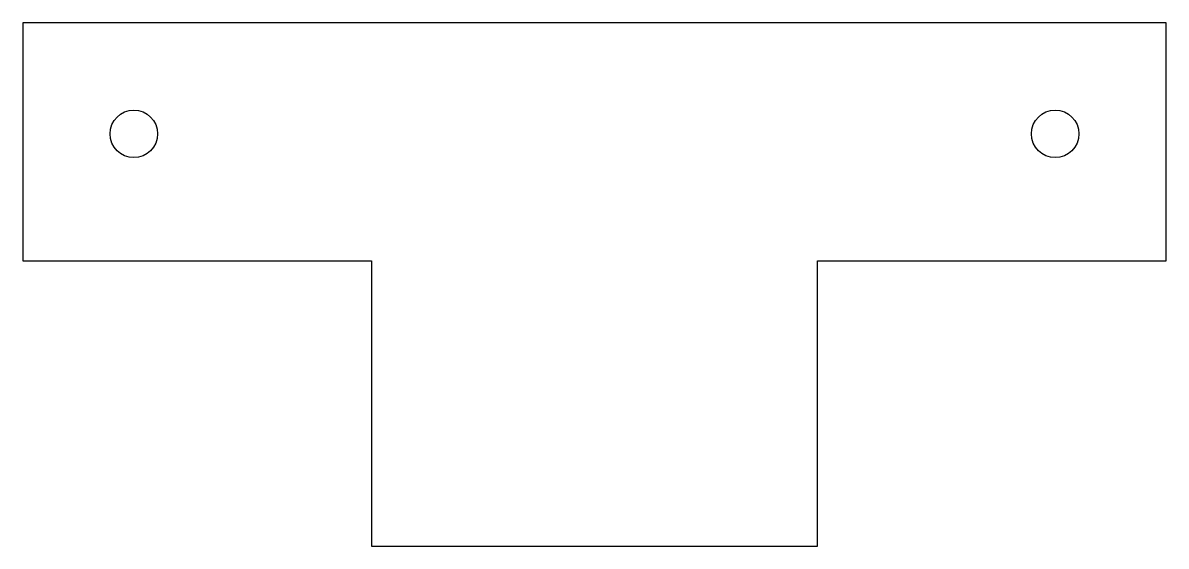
# Model space of a CAD drawing. Header units: millimetres. Extents: x -7 to 65.1, y -26 to 7.
import ezdxf

# ---------------------------------------------------------------- set-up
doc = ezdxf.new("R2010")
doc.units = ezdxf.units.MM

msp = doc.modelspace()

# ---------------------------------------------------------------- linework, layer by layer
at = {"color": 7, "linetype": 'Continuous', "lineweight": 25}
for p, q in [((65.12, 7), (-7, 7)), ((-7, 7), (-7, -8)), ((65.12, -8), (65.12, 7)), ((-7, -8), (15, -8)), ((15, -8), (15, -26)), ((43.12, -8), (65.12, -8)), ((43.12, -26), (43.12, -8)), ((15, -26), (43.12, -26))]:
    msp.add_line(p, q, dxfattribs=at)
for centre in [(0, 0), (58.12, 0)]:
    msp.add_circle(centre, 1.5, dxfattribs=at)

doc.saveas('drawing.dxf')
